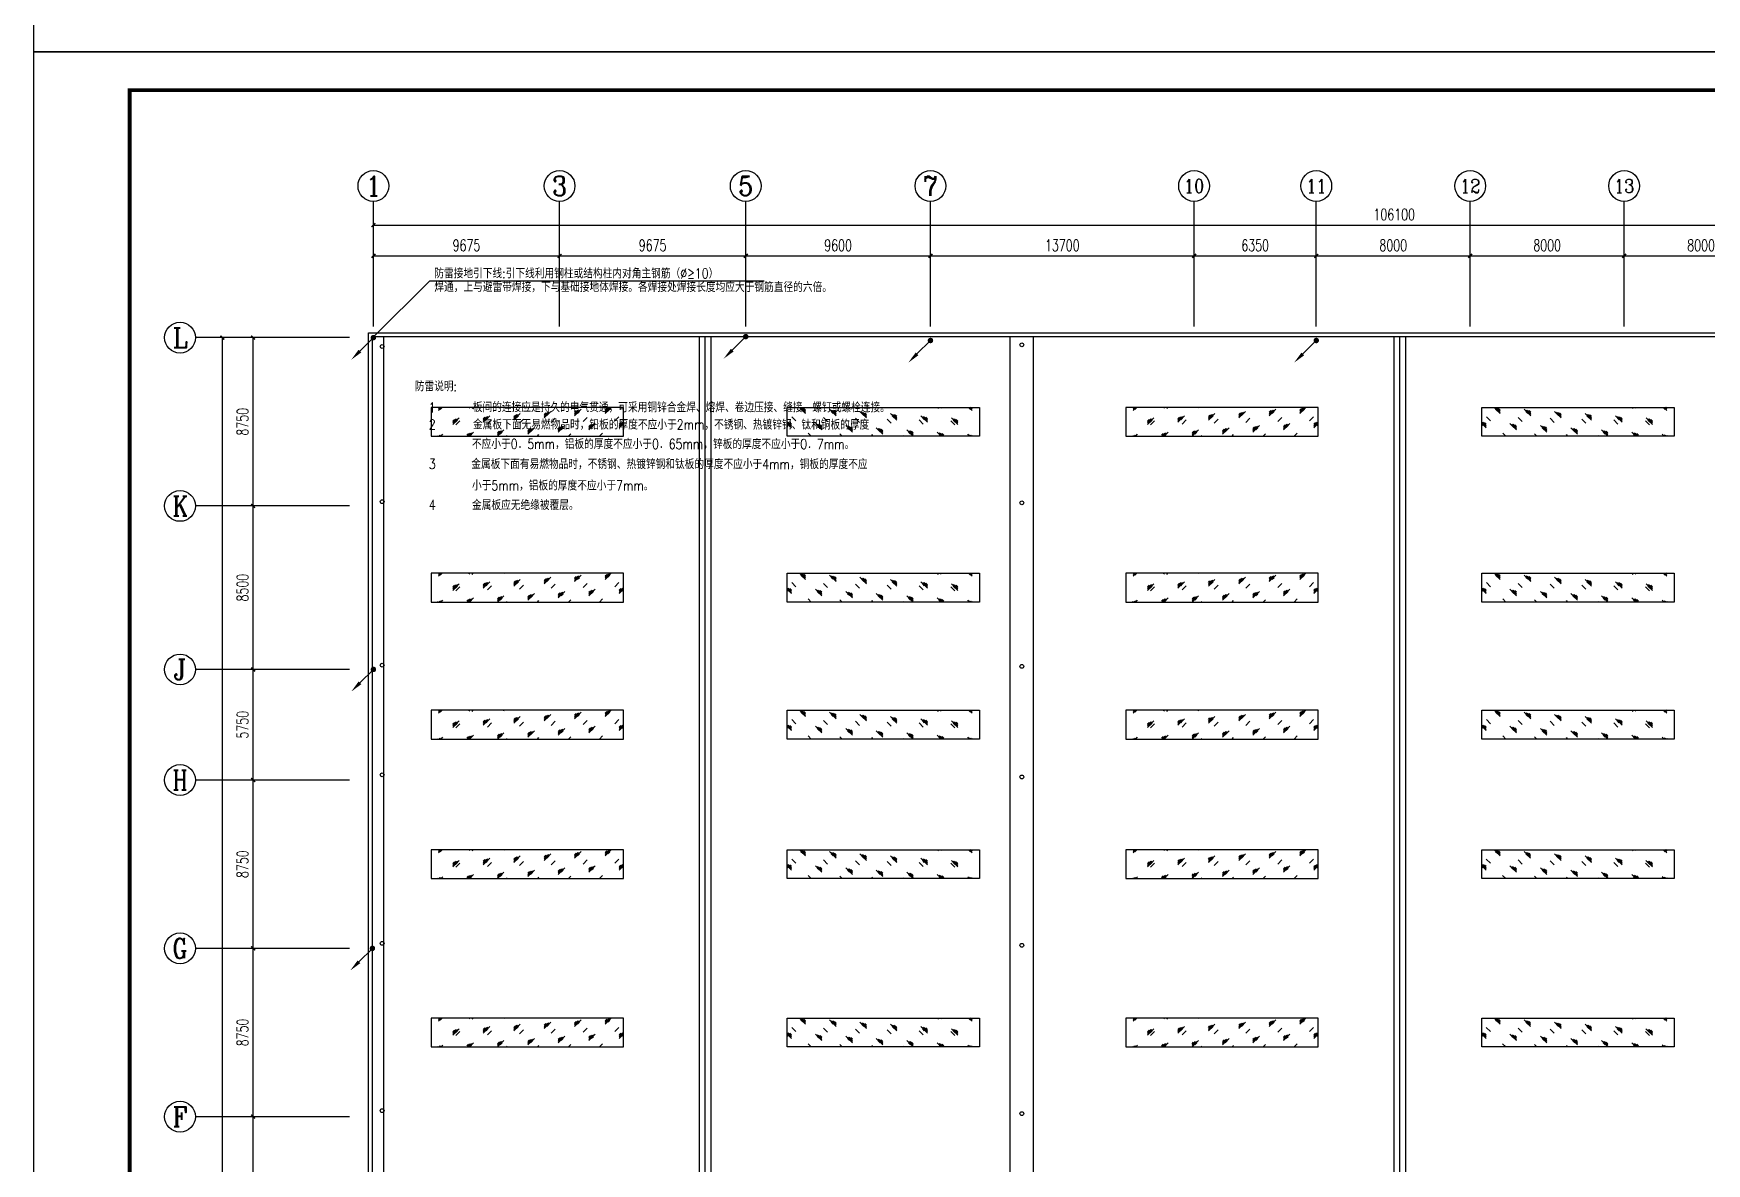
# Model space of a CAD drawing. Extents: x 69728788 to 150676229, y 20327566 to 43663798.
# Drawn here: x 75430225 to 75517173, y 20507367 to 20566116 of the extents above; entities that cross this region are included whole.
import ezdxf
from ezdxf.enums import TextEntityAlignment as Align

# ---------------------------------------------------------------- set-up
doc = ezdxf.new("R2010")
doc.units = 0
doc.header["$LTSCALE"] = 1000
doc.header["$MEASUREMENT"] = 0
doc.layers.get('0').update_dxf_attribs({"linetype": 'CONTINUOUS'})
doc.layers.get('DEFPOINTS').update_dxf_attribs({"linetype": 'CONTINUOUS'})
for name, color, linetype in [('AXIS', 3, 'CONTINUOUS'), ('AXIS_TEXT', 7, 'CONTINUOUS'), ('LWIRE', 4, 'CONTINUOUS'), ('PUB_TITLE', 4, 'CONTINUOUS'), ('中文', 2, 'CONTINUOUS'), ('亮瓦', 20, 'CONTINUOUS'), ('雨水管', 4, 'CONTINUOUS')]:
    doc.layers.add(name, color=color, linetype=linetype)
doc.styles.add('_TCH_AXIS', font='COMPLEX', dxfattribs={"bigfont": 'GBCBIG'})
doc.styles.add('_TCH_DIM_T3', font='SIMPLEX', dxfattribs={"width": 0.705882, "bigfont": 'GBCBIG'})
doc.styles.add('_TEL_DIM', font='SIMPLEX', dxfattribs={"width": 0.8, "height": 3.5, "bigfont": 'HZTXT'})
doc.styles.add('COMPLEX', font='COMPLEX')
doc.dimstyles.new('_TCH_ARCH&&200', dxfattribs={"dimtxt": 595, "dimasz": 200, "dimexe": 500, "dimexo": 600, "dimgap": 252.5, "dimtad": 1, "dimdec": 0, "dimzin": 0, "dimdsep": 46, "dimtxsty": '_TCH_DIM_T3', "dimblk": 'ARCHTICK', "dimcen": 0.09, "dimclrt": 7, "dimazin": 2, "dimtfac": 1, "dimtdec": 0, "dimtix": 1, "dimtmove": 2, "dimatfit": 3, "dimfxl": 1, "dimtolj": 1, "dimtzin": 0, "dimarcsym": 0})

# ---------------------------------------------------------------- blocks, each defined once
blk = doc.blocks.new('$TelecSys$00000080')
for p, q in [((-0.7, -0.7), (0, 0)), ((0.104, 0.104), (0.104, 0.104)), ((-0.104, -0.104), (-0.104, -0.104))]:
    blk.add_line(p, q)
at = {"const_width": 0.142}
blk.add_lwpolyline([(0.071, 0, 1), (-0.071, 0, 1)], format="xyb", close=True, dxfattribs=at)
blk.add_solid([(-0.63, -0.77), (-0.77, -0.63), (-1.15, -1.15)])
at = {"width": 0.8, "flags": 9}
blk.add_attdef('A', (0, 0), '', height=0.00002, rotation=180, dxfattribs=at)
blk = doc.blocks.new('_ArchTick')
at = {"color": 0, "linetype": 'ByBlock', "const_width": 0.4}
blk.add_lwpolyline([(-0.5, -0.5), (0.5, 0.5)], dxfattribs=at)
blk = doc.blocks.new('*D89')
at = {"layer": 'AXIS', "color": 0, "lineweight": -2, "transparency": 16777216}
for p, q in [((75446041.1605, 20509803.729), (75441141.1605, 20509803.729)), ((75441641.1605, 20501053.729), (75441641.1605, 20509803.729)), ((75446041.1605, 20501053.729), (75441141.1605, 20501053.729))]:
    blk.add_line(p, q, dxfattribs=at)
at = {"layer": 'DEFPOINTS', "color": 0, "transparency": 16777216}
for p in [(75441641.1605, 20509803.729), (75446641.1605, 20509803.729), (75446641.1605, 20501053.729)]:
    blk.add_point(p, dxfattribs=at)
at = {"layer": 'AXIS', "color": 0, "lineweight": -2, "transparency": 16777216, "xscale": 200, "yscale": 200, "zscale": 200}
for p, rotation in [((75441641.1605, 20509803.729), 90), ((75441641.1605, 20501053.729), 270)]:
    blk.add_blockref('_ArchTick', p, dxfattribs=dict(at, rotation=rotation))
at = {"layer": 'AXIS', "color": 7, "transparency": 16777216, "insert": (75441091.1605, 20505428.729), "char_height": 595, "attachment_point": 5, "rotation": 90, "style": '_TCH_DIM_T3'}
blk.add_mtext('\\A1;8750', dxfattribs=at)
blk = doc.blocks.new('*D90')
at = {"layer": 'AXIS', "color": 0, "lineweight": -2, "transparency": 16777216}
for p, q in [((75446041.1605, 20518553.729), (75441141.1605, 20518553.729)), ((75441641.1605, 20509803.729), (75441641.1605, 20518553.729)), ((75446041.1605, 20509803.729), (75441141.1605, 20509803.729))]:
    blk.add_line(p, q, dxfattribs=at)
at = {"layer": 'DEFPOINTS', "color": 0, "transparency": 16777216}
for p in [(75441641.1605, 20518553.729), (75446641.1605, 20518553.729), (75446641.1605, 20509803.729)]:
    blk.add_point(p, dxfattribs=at)
at = {"layer": 'AXIS', "color": 0, "lineweight": -2, "transparency": 16777216, "xscale": 200, "yscale": 200, "zscale": 200}
for p, rotation in [((75441641.1605, 20518553.729), 90), ((75441641.1605, 20509803.729), 270)]:
    blk.add_blockref('_ArchTick', p, dxfattribs=dict(at, rotation=rotation))
at = {"layer": 'AXIS', "color": 7, "transparency": 16777216, "insert": (75441091.1605, 20514178.729), "char_height": 595, "attachment_point": 5, "rotation": 90, "style": '_TCH_DIM_T3'}
blk.add_mtext('\\A1;8750', dxfattribs=at)
blk = doc.blocks.new('*D91')
at = {"layer": 'AXIS', "color": 0, "lineweight": -2, "transparency": 16777216}
for p, q in [((75446041.1605, 20527303.729), (75441141.1605, 20527303.729)), ((75441641.1605, 20518553.729), (75441641.1605, 20527303.729)), ((75446041.1605, 20518553.729), (75441141.1605, 20518553.729))]:
    blk.add_line(p, q, dxfattribs=at)
at = {"layer": 'DEFPOINTS', "color": 0, "transparency": 16777216}
for p in [(75441641.1605, 20527303.729), (75446641.1605, 20527303.729), (75446641.1605, 20518553.729)]:
    blk.add_point(p, dxfattribs=at)
at = {"layer": 'AXIS', "color": 0, "lineweight": -2, "transparency": 16777216, "xscale": 200, "yscale": 200, "zscale": 200}
for p, rotation in [((75441641.1605, 20527303.729), 90), ((75441641.1605, 20518553.729), 270)]:
    blk.add_blockref('_ArchTick', p, dxfattribs=dict(at, rotation=rotation))
at = {"layer": 'AXIS', "color": 7, "transparency": 16777216, "insert": (75441091.1605, 20522928.729), "char_height": 595, "attachment_point": 5, "rotation": 90, "style": '_TCH_DIM_T3'}
blk.add_mtext('\\A1;8750', dxfattribs=at)
blk = doc.blocks.new('*D92')
at = {"layer": 'AXIS', "color": 0, "lineweight": -2, "transparency": 16777216}
for p, q in [((75446041.1605, 20533053.729), (75441141.1605, 20533053.729)), ((75441641.1605, 20527303.729), (75441641.1605, 20533053.729)), ((75446041.1605, 20527303.729), (75441141.1605, 20527303.729))]:
    blk.add_line(p, q, dxfattribs=at)
at = {"layer": 'DEFPOINTS', "color": 0, "transparency": 16777216}
for p in [(75441641.1605, 20533053.729), (75446641.1605, 20533053.729), (75446641.1605, 20527303.729)]:
    blk.add_point(p, dxfattribs=at)
at = {"layer": 'AXIS', "color": 0, "lineweight": -2, "transparency": 16777216, "xscale": 200, "yscale": 200, "zscale": 200}
for p, rotation in [((75441641.1605, 20533053.729), 90), ((75441641.1605, 20527303.729), 270)]:
    blk.add_blockref('_ArchTick', p, dxfattribs=dict(at, rotation=rotation))
at = {"layer": 'AXIS', "color": 7, "transparency": 16777216, "insert": (75441091.1605, 20530178.729), "char_height": 595, "attachment_point": 5, "rotation": 90, "style": '_TCH_DIM_T3'}
blk.add_mtext('\\A1;5750', dxfattribs=at)
blk = doc.blocks.new('*D93')
at = {"layer": 'AXIS', "color": 0, "lineweight": -2, "transparency": 16777216}
for p, q in [((75446041.1605, 20541553.729), (75441141.1605, 20541553.729)), ((75441641.1605, 20533053.729), (75441641.1605, 20541553.729)), ((75446041.1605, 20533053.729), (75441141.1605, 20533053.729))]:
    blk.add_line(p, q, dxfattribs=at)
at = {"layer": 'DEFPOINTS', "color": 0, "transparency": 16777216}
for p in [(75441641.1605, 20541553.729), (75446641.1605, 20541553.729), (75446641.1605, 20533053.729)]:
    blk.add_point(p, dxfattribs=at)
at = {"layer": 'AXIS', "color": 0, "lineweight": -2, "transparency": 16777216, "xscale": 200, "yscale": 200, "zscale": 200}
for p, rotation in [((75441641.1605, 20541553.729), 90), ((75441641.1605, 20533053.729), 270)]:
    blk.add_blockref('_ArchTick', p, dxfattribs=dict(at, rotation=rotation))
at = {"layer": 'AXIS', "color": 7, "transparency": 16777216, "insert": (75441091.1605, 20537303.729), "char_height": 595, "attachment_point": 5, "rotation": 90, "style": '_TCH_DIM_T3'}
blk.add_mtext('\\A1;8500', dxfattribs=at)
blk = doc.blocks.new('*D94')
at = {"layer": 'AXIS', "color": 0, "lineweight": -2, "transparency": 16777216}
for p, q in [((75446041.1605, 20550303.729), (75441141.1605, 20550303.729)), ((75441641.1605, 20541553.729), (75441641.1605, 20550303.729)), ((75446041.1605, 20541553.729), (75441141.1605, 20541553.729))]:
    blk.add_line(p, q, dxfattribs=at)
at = {"layer": 'DEFPOINTS', "color": 0, "transparency": 16777216}
for p in [(75441641.1605, 20550303.729), (75446641.1605, 20550303.729), (75446641.1605, 20541553.729)]:
    blk.add_point(p, dxfattribs=at)
at = {"layer": 'AXIS', "color": 0, "lineweight": -2, "transparency": 16777216, "xscale": 200, "yscale": 200, "zscale": 200}
for p, rotation in [((75441641.1605, 20550303.729), 90), ((75441641.1605, 20541553.729), 270)]:
    blk.add_blockref('_ArchTick', p, dxfattribs=dict(at, rotation=rotation))
at = {"layer": 'AXIS', "color": 7, "transparency": 16777216, "insert": (75441091.1605, 20545928.729), "char_height": 595, "attachment_point": 5, "rotation": 90, "style": '_TCH_DIM_T3'}
blk.add_mtext('\\A1;8750', dxfattribs=at)
blk = doc.blocks.new('*D95')
at = {"layer": 'AXIS', "color": 0, "lineweight": -2, "transparency": 16777216}
for p, q in [((75446041.1605, 20550303.729), (75439541.1605, 20550303.729)), ((75440041.1605, 20457803.729), (75440041.1605, 20550303.729)), ((75446041.1605, 20457803.729), (75439541.1605, 20457803.729))]:
    blk.add_line(p, q, dxfattribs=at)
at = {"layer": 'DEFPOINTS', "color": 0, "transparency": 16777216}
for p in [(75440041.1605, 20550303.729), (75446641.1605, 20550303.729), (75446641.1605, 20457803.729)]:
    blk.add_point(p, dxfattribs=at)
at = {"layer": 'AXIS', "color": 0, "lineweight": -2, "transparency": 16777216, "xscale": 200, "yscale": 200, "zscale": 200}
for p, rotation in [((75440041.1605, 20550303.729), 90), ((75440041.1605, 20457803.729), 270)]:
    blk.add_blockref('_ArchTick', p, dxfattribs=dict(at, rotation=rotation))
at = {"layer": 'AXIS', "color": 7, "transparency": 16777216, "insert": (75439491.1605, 20504053.729), "char_height": 595, "attachment_point": 5, "rotation": 90, "style": '_TCH_DIM_T3'}
blk.add_mtext('\\A1;92500', dxfattribs=at)
blk = doc.blocks.new('*D96')
at = {"layer": 'AXIS', "color": 0, "lineweight": -2, "transparency": 16777216}
for p, q in [((75447891.1605, 20551653.729), (75447891.1605, 20555053.729)), ((75447891.1605, 20554553.729), (75457566.1605, 20554553.729)), ((75457566.1605, 20551653.729), (75457566.1605, 20555053.729))]:
    blk.add_line(p, q, dxfattribs=at)
at = {"layer": 'DEFPOINTS', "color": 0, "transparency": 16777216}
for p in [(75457566.1605, 20554553.729), (75447891.1605, 20551053.729), (75457566.1605, 20551053.729)]:
    blk.add_point(p, dxfattribs=at)
at = {"layer": 'AXIS', "color": 0, "lineweight": -2, "transparency": 16777216, "xscale": 200, "yscale": 200, "zscale": 200, "rotation": 180}
blk.add_blockref('_ArchTick', (75447891.1605, 20554553.729), dxfattribs=at)
at = {"layer": 'AXIS', "color": 0, "lineweight": -2, "transparency": 16777216, "xscale": 200, "yscale": 200, "zscale": 200}
blk.add_blockref('_ArchTick', (75457566.1605, 20554553.729), dxfattribs=at)
at = {"layer": 'AXIS', "color": 7, "transparency": 16777216, "insert": (75452728.6605, 20555103.729), "char_height": 595, "attachment_point": 5, "style": '_TCH_DIM_T3'}
blk.add_mtext('\\A1;9675', dxfattribs=at)
blk = doc.blocks.new('*D97')
at = {"layer": 'AXIS', "color": 0, "lineweight": -2, "transparency": 16777216}
for p, q in [((75457566.1605, 20551653.729), (75457566.1605, 20555053.729)), ((75457566.1605, 20554553.729), (75467241.1605, 20554553.729)), ((75467241.1605, 20551653.729), (75467241.1605, 20555053.729))]:
    blk.add_line(p, q, dxfattribs=at)
at = {"layer": 'DEFPOINTS', "color": 0, "transparency": 16777216}
for p in [(75467241.1605, 20554553.729), (75457566.1605, 20551053.729), (75467241.1605, 20551053.729)]:
    blk.add_point(p, dxfattribs=at)
at = {"layer": 'AXIS', "color": 0, "lineweight": -2, "transparency": 16777216, "xscale": 200, "yscale": 200, "zscale": 200, "rotation": 180}
blk.add_blockref('_ArchTick', (75457566.1605, 20554553.729), dxfattribs=at)
at = {"layer": 'AXIS', "color": 0, "lineweight": -2, "transparency": 16777216, "xscale": 200, "yscale": 200, "zscale": 200}
blk.add_blockref('_ArchTick', (75467241.1605, 20554553.729), dxfattribs=at)
at = {"layer": 'AXIS', "color": 7, "transparency": 16777216, "insert": (75462403.6605, 20555103.729), "char_height": 595, "attachment_point": 5, "style": '_TCH_DIM_T3'}
blk.add_mtext('\\A1;9675', dxfattribs=at)
blk = doc.blocks.new('*D98')
at = {"layer": 'AXIS', "color": 0, "lineweight": -2, "transparency": 16777216}
for p, q in [((75467241, 20551654), (75467241, 20555054)), ((75467241, 20554554), (75476841, 20554554)), ((75476841, 20551654), (75476841, 20555054))]:
    blk.add_line(p, q, dxfattribs=at)
at = {"layer": 'DEFPOINTS', "color": 0, "transparency": 16777216}
for p in [(75476841, 20554554), (75467241, 20551054), (75476841, 20551054)]:
    blk.add_point(p, dxfattribs=at)
at = {"layer": 'AXIS', "color": 0, "lineweight": -2, "transparency": 16777216, "xscale": 200, "yscale": 200, "zscale": 200, "rotation": 180}
blk.add_blockref('_ArchTick', (75467241, 20554554), dxfattribs=at)
at = {"layer": 'AXIS', "color": 0, "lineweight": -2, "transparency": 16777216, "xscale": 200, "yscale": 200, "zscale": 200}
blk.add_blockref('_ArchTick', (75476841, 20554554), dxfattribs=at)
at = {"layer": 'AXIS', "color": 7, "transparency": 16777216, "insert": (75472041, 20555104), "char_height": 595, "attachment_point": 5, "style": '_TCH_DIM_T3'}
blk.add_mtext('\\A1;9600', dxfattribs=at)
blk = doc.blocks.new('*D99')
at = {"layer": 'AXIS', "color": 0, "lineweight": -2, "transparency": 16777216}
for p, q in [((75476840.7646, 20551653.729), (75476840.7646, 20555053.729)), ((75476840.7646, 20554553.729), (75490540.7646, 20554553.729)), ((75490540.7646, 20551653.729), (75490540.7646, 20555053.729))]:
    blk.add_line(p, q, dxfattribs=at)
at = {"layer": 'DEFPOINTS', "color": 0, "transparency": 16777216}
for p in [(75490540.7646, 20554553.729), (75476840.7646, 20551053.729), (75490540.7646, 20551053.729)]:
    blk.add_point(p, dxfattribs=at)
at = {"layer": 'AXIS', "color": 0, "lineweight": -2, "transparency": 16777216, "xscale": 200, "yscale": 200, "zscale": 200, "rotation": 180}
blk.add_blockref('_ArchTick', (75476840.7646, 20554553.729), dxfattribs=at)
at = {"layer": 'AXIS', "color": 0, "lineweight": -2, "transparency": 16777216, "xscale": 200, "yscale": 200, "zscale": 200}
blk.add_blockref('_ArchTick', (75490540.7646, 20554553.729), dxfattribs=at)
at = {"layer": 'AXIS', "color": 7, "transparency": 16777216, "insert": (75483690.7646, 20555103.729), "char_height": 595, "attachment_point": 5, "style": '_TCH_DIM_T3'}
blk.add_mtext('\\A1;13700', dxfattribs=at)
blk = doc.blocks.new('*D100')
at = {"layer": 'AXIS', "color": 0, "lineweight": -2, "transparency": 16777216}
for p, q in [((75490541, 20551654), (75490541, 20555054)), ((75490541, 20554554), (75496891, 20554554)), ((75496891, 20551654), (75496891, 20555054))]:
    blk.add_line(p, q, dxfattribs=at)
at = {"layer": 'DEFPOINTS', "color": 0, "transparency": 16777216}
for p in [(75496891, 20554554), (75490541, 20551054), (75496891, 20551054)]:
    blk.add_point(p, dxfattribs=at)
at = {"layer": 'AXIS', "color": 0, "lineweight": -2, "transparency": 16777216, "xscale": 200, "yscale": 200, "zscale": 200, "rotation": 180}
blk.add_blockref('_ArchTick', (75490541, 20554554), dxfattribs=at)
at = {"layer": 'AXIS', "color": 0, "lineweight": -2, "transparency": 16777216, "xscale": 200, "yscale": 200, "zscale": 200}
blk.add_blockref('_ArchTick', (75496891, 20554554), dxfattribs=at)
at = {"layer": 'AXIS', "color": 7, "transparency": 16777216, "insert": (75493716, 20555104), "char_height": 595, "attachment_point": 5, "style": '_TCH_DIM_T3'}
blk.add_mtext('\\A1;6350', dxfattribs=at)
blk = doc.blocks.new('*D101')
at = {"layer": 'AXIS', "color": 0, "lineweight": -2, "transparency": 16777216}
for p, q in [((75496891.1605, 20551653.729), (75496891.1605, 20555053.729)), ((75496891.1605, 20554553.729), (75504891.1605, 20554553.729)), ((75504891.1605, 20551653.729), (75504891.1605, 20555053.729))]:
    blk.add_line(p, q, dxfattribs=at)
at = {"layer": 'DEFPOINTS', "color": 0, "transparency": 16777216}
for p in [(75504891.1605, 20554553.729), (75496891.1605, 20551053.729), (75504891.1605, 20551053.729)]:
    blk.add_point(p, dxfattribs=at)
at = {"layer": 'AXIS', "color": 0, "lineweight": -2, "transparency": 16777216, "xscale": 200, "yscale": 200, "zscale": 200, "rotation": 180}
blk.add_blockref('_ArchTick', (75496891.1605, 20554553.729), dxfattribs=at)
at = {"layer": 'AXIS', "color": 0, "lineweight": -2, "transparency": 16777216, "xscale": 200, "yscale": 200, "zscale": 200}
blk.add_blockref('_ArchTick', (75504891.1605, 20554553.729), dxfattribs=at)
at = {"layer": 'AXIS', "color": 7, "transparency": 16777216, "insert": (75500891.1605, 20555103.729), "char_height": 595, "attachment_point": 5, "style": '_TCH_DIM_T3'}
blk.add_mtext('\\A1;8000', dxfattribs=at)
blk = doc.blocks.new('*D102')
at = {"layer": 'AXIS', "color": 0, "lineweight": -2, "transparency": 16777216}
for p, q in [((75504891.1605, 20551653.729), (75504891.1605, 20555053.729)), ((75504891.1605, 20554553.729), (75512891.1605, 20554553.729)), ((75512891.1605, 20551653.729), (75512891.1605, 20555053.729))]:
    blk.add_line(p, q, dxfattribs=at)
at = {"layer": 'DEFPOINTS', "color": 0, "transparency": 16777216}
for p in [(75512891.1605, 20554553.729), (75504891.1605, 20551053.729), (75512891.1605, 20551053.729)]:
    blk.add_point(p, dxfattribs=at)
at = {"layer": 'AXIS', "color": 0, "lineweight": -2, "transparency": 16777216, "xscale": 200, "yscale": 200, "zscale": 200, "rotation": 180}
blk.add_blockref('_ArchTick', (75504891.1605, 20554553.729), dxfattribs=at)
at = {"layer": 'AXIS', "color": 0, "lineweight": -2, "transparency": 16777216, "xscale": 200, "yscale": 200, "zscale": 200}
blk.add_blockref('_ArchTick', (75512891.1605, 20554553.729), dxfattribs=at)
at = {"layer": 'AXIS', "color": 7, "transparency": 16777216, "insert": (75508891.1605, 20555103.729), "char_height": 595, "attachment_point": 5, "style": '_TCH_DIM_T3'}
blk.add_mtext('\\A1;8000', dxfattribs=at)
blk = doc.blocks.new('*D103')
at = {"layer": 'AXIS', "color": 0, "lineweight": -2, "transparency": 16777216}
for p, q in [((75512891.1605, 20551653.729), (75512891.1605, 20555053.729)), ((75512891.1605, 20554553.729), (75520891.1605, 20554553.729)), ((75520891.1605, 20551653.729), (75520891.1605, 20555053.729))]:
    blk.add_line(p, q, dxfattribs=at)
at = {"layer": 'DEFPOINTS', "color": 0, "transparency": 16777216}
for p in [(75520891.1605, 20554553.729), (75512891.1605, 20551053.729), (75520891.1605, 20551053.729)]:
    blk.add_point(p, dxfattribs=at)
at = {"layer": 'AXIS', "color": 0, "lineweight": -2, "transparency": 16777216, "xscale": 200, "yscale": 200, "zscale": 200, "rotation": 180}
blk.add_blockref('_ArchTick', (75512891.1605, 20554553.729), dxfattribs=at)
at = {"layer": 'AXIS', "color": 0, "lineweight": -2, "transparency": 16777216, "xscale": 200, "yscale": 200, "zscale": 200}
blk.add_blockref('_ArchTick', (75520891.1605, 20554553.729), dxfattribs=at)
at = {"layer": 'AXIS', "color": 7, "transparency": 16777216, "insert": (75516891.1605, 20555103.729), "char_height": 595, "attachment_point": 5, "style": '_TCH_DIM_T3'}
blk.add_mtext('\\A1;8000', dxfattribs=at)
blk = doc.blocks.new('*D108')
at = {"layer": 'AXIS', "color": 0, "lineweight": -2, "transparency": 16777216}
for p, q in [((75447891.1605, 20551653.729), (75447891.1605, 20556653.729)), ((75553991.1605, 20551653.729), (75553991.1605, 20556653.729)), ((75447891.1605, 20556153.729), (75553991.1605, 20556153.729))]:
    blk.add_line(p, q, dxfattribs=at)
at = {"layer": 'DEFPOINTS', "color": 0, "transparency": 16777216}
for p in [(75553991.1605, 20556153.729), (75447891.1605, 20551053.729), (75553991.1605, 20551053.729)]:
    blk.add_point(p, dxfattribs=at)
at = {"layer": 'AXIS', "color": 0, "lineweight": -2, "transparency": 16777216, "xscale": 200, "yscale": 200, "zscale": 200, "rotation": 180}
blk.add_blockref('_ArchTick', (75447891.1605, 20556153.729), dxfattribs=at)
at = {"layer": 'AXIS', "color": 0, "lineweight": -2, "transparency": 16777216, "xscale": 200, "yscale": 200, "zscale": 200}
blk.add_blockref('_ArchTick', (75553991.1605, 20556153.729), dxfattribs=at)
at = {"layer": 'AXIS', "color": 7, "transparency": 16777216, "insert": (75500941.1605, 20556703.729), "char_height": 595, "attachment_point": 5, "style": '_TCH_DIM_T3'}
blk.add_mtext('\\A1;106100', dxfattribs=at)
blk = doc.blocks.new('_AXISO')
blk.add_circle((0, 0), 0.5)
at = {"layer": 'AXIS_TEXT', "style": 'COMPLEX', "width": 1.041667}
blk.add_attdef('A', text='', height=0.56, dxfattribs=at).set_placement((-0.25, -0.28), (0.25, -0.28), align=Align.FIT)

msp = doc.modelspace()

# ---------------------------------------------------------------- hatches: boundary and pattern name
at = {"layer": '亮瓦'}
h = msp.add_hatch(dxfattribs=at)
h.set_pattern_fill('玻璃1', color=8, scale=150, angle=1440, style=0)
h.set_pattern_definition([(45, (232240.4, 94075.9), (-734.825367, 734.825367), [336, -864]), (45, (232384.4, 94135.9), (-734.825367, 734.825367), [144, -1056]), (45, (232240.4, 94135.9), (-734.825367, 734.825367), [240, -960]), (45, (232312.4, 94075.9), (806.10173, -806.10173), [300, -900]), (45, (232240.4, 94015.9), (-734.825367, 734.825367), [480, -720]), (45, (232240.4, 94195.9), (-734.825367, 734.825367), [120, -1080])])
h.paths.add_polyline_path([(75460891.2, 20545178.7), (75460891.2, 20546678.7), (75450891.2, 20546678.7), (75450891.2, 20545178.7)])
h = msp.add_hatch(dxfattribs=at)
h.set_pattern_fill('玻璃1', color=8, scale=150, angle=1440, style=0)
h.set_pattern_definition([(135, (150698041.9, 94075.9), (734.825367, 734.825367), [336, -864]), (135, (150697897.9, 94135.9), (734.825367, 734.825367), [144, -1056]), (135, (150698041.9, 94135.9), (734.825367, 734.825367), [240, -960]), (135, (150697969.9, 94075.9), (-806.10173, -806.10173), [300, -900]), (135, (150698041.9, 94015.9), (734.825367, 734.825367), [480, -720]), (135, (150698041.9, 94195.9), (734.825367, 734.825367), [120, -1080])])
h.paths.add_polyline_path([(75469391.2, 20545178.7), (75469391.2, 20546678.7), (75479391.2, 20546678.7), (75479391.2, 20545178.7)])
h = msp.add_hatch(dxfattribs=at)
h.set_pattern_fill('玻璃1', color=8, scale=150, angle=1440, style=0)
h.set_pattern_definition([(45, (268340.4, 94075.9), (-734.825367, 734.825367), [336, -864]), (45, (268484.4, 94135.9), (-734.825367, 734.825367), [144, -1056]), (45, (268340.4, 94135.9), (-734.825367, 734.825367), [240, -960]), (45, (268412.4, 94075.9), (806.10173, -806.10173), [300, -900]), (45, (268340.4, 94015.9), (-734.825367, 734.825367), [480, -720]), (45, (268340.4, 94195.9), (-734.825367, 734.825367), [120, -1080])])
h.paths.add_polyline_path([(75496991.2, 20545178.7), (75496991.2, 20546678.7), (75486991.2, 20546678.7), (75486991.2, 20545178.7)])
h = msp.add_hatch(dxfattribs=at)
h.set_pattern_fill('玻璃1', color=8, scale=150, angle=1440, style=0)
h.set_pattern_definition([(135, (150734141.9, 94075.9), (734.825367, 734.825367), [336, -864]), (135, (150733997.9, 94135.9), (734.825367, 734.825367), [144, -1056]), (135, (150734141.9, 94135.9), (734.825367, 734.825367), [240, -960]), (135, (150734069.9, 94075.9), (-806.10173, -806.10173), [300, -900]), (135, (150734141.9, 94015.9), (734.825367, 734.825367), [480, -720]), (135, (150734141.9, 94195.9), (734.825367, 734.825367), [120, -1080])])
h.paths.add_polyline_path([(75505491.2, 20545178.7), (75505491.2, 20546678.7), (75515491.2, 20546678.7), (75515491.2, 20545178.7)])
h = msp.add_hatch(dxfattribs=at)
h.set_pattern_fill('玻璃1', color=8, scale=150, angle=1440, style=0)
h.set_pattern_definition([(45, (232240.4, 85450.9), (-734.825367, 734.825367), [336, -864]), (45, (232384.4, 85510.9), (-734.825367, 734.825367), [144, -1056]), (45, (232240.4, 85510.9), (-734.825367, 734.825367), [240, -960]), (45, (232312.4, 85450.9), (806.10173, -806.10173), [300, -900]), (45, (232240.4, 85390.9), (-734.825367, 734.825367), [480, -720]), (45, (232240.4, 85570.9), (-734.825367, 734.825367), [120, -1080])])
h.paths.add_polyline_path([(75460891.2, 20536553.7), (75460891.2, 20538053.7), (75450891.2, 20538053.7), (75450891.2, 20536553.7)])
h = msp.add_hatch(dxfattribs=at)
h.set_pattern_fill('玻璃1', color=8, scale=150, angle=1440, style=0)
h.set_pattern_definition([(135, (150698041.9, 85450.9), (734.825367, 734.825367), [336, -864]), (135, (150697897.9, 85510.9), (734.825367, 734.825367), [144, -1056]), (135, (150698041.9, 85510.9), (734.825367, 734.825367), [240, -960]), (135, (150697969.9, 85450.9), (-806.10173, -806.10173), [300, -900]), (135, (150698041.9, 85390.9), (734.825367, 734.825367), [480, -720]), (135, (150698041.9, 85570.9), (734.825367, 734.825367), [120, -1080])])
h.paths.add_polyline_path([(75469391.2, 20536553.7), (75469391.2, 20538053.7), (75479391.2, 20538053.7), (75479391.2, 20536553.7)])
h = msp.add_hatch(dxfattribs=at)
h.set_pattern_fill('玻璃1', color=8, scale=150, angle=1440, style=0)
h.set_pattern_definition([(45, (268340.4, 85450.9), (-734.825367, 734.825367), [336, -864]), (45, (268484.4, 85510.9), (-734.825367, 734.825367), [144, -1056]), (45, (268340.4, 85510.9), (-734.825367, 734.825367), [240, -960]), (45, (268412.4, 85450.9), (806.10173, -806.10173), [300, -900]), (45, (268340.4, 85390.9), (-734.825367, 734.825367), [480, -720]), (45, (268340.4, 85570.9), (-734.825367, 734.825367), [120, -1080])])
h.paths.add_polyline_path([(75496991.2, 20536553.7), (75496991.2, 20538053.7), (75486991.2, 20538053.7), (75486991.2, 20536553.7)])
h = msp.add_hatch(dxfattribs=at)
h.set_pattern_fill('玻璃1', color=8, scale=150, angle=1440, style=0)
h.set_pattern_definition([(135, (150734141.9, 85450.9), (734.825367, 734.825367), [336, -864]), (135, (150733997.9, 85510.9), (734.825367, 734.825367), [144, -1056]), (135, (150734141.9, 85510.9), (734.825367, 734.825367), [240, -960]), (135, (150734069.9, 85450.9), (-806.10173, -806.10173), [300, -900]), (135, (150734141.9, 85390.9), (734.825367, 734.825367), [480, -720]), (135, (150734141.9, 85570.9), (734.825367, 734.825367), [120, -1080])])
h.paths.add_polyline_path([(75505491.2, 20536553.7), (75505491.2, 20538053.7), (75515491.2, 20538053.7), (75515491.2, 20536553.7)])
h = msp.add_hatch(dxfattribs=at)
h.set_pattern_fill('玻璃1', color=8, scale=150, angle=1440, style=0)
h.set_pattern_definition([(45, (232240.4, 78325.9), (-734.825367, 734.825367), [336, -864]), (45, (232384.4, 78385.9), (-734.825367, 734.825367), [144, -1056]), (45, (232240.4, 78385.9), (-734.825367, 734.825367), [240, -960]), (45, (232312.4, 78325.9), (806.10173, -806.10173), [300, -900]), (45, (232240.4, 78265.9), (-734.825367, 734.825367), [480, -720]), (45, (232240.4, 78445.9), (-734.825367, 734.825367), [120, -1080])])
h.paths.add_polyline_path([(75460891.2, 20529428.7), (75460891.2, 20530928.7), (75450891.2, 20530928.7), (75450891.2, 20529428.7)])
h = msp.add_hatch(dxfattribs=at)
h.set_pattern_fill('玻璃1', color=8, scale=150, angle=1440, style=0)
h.set_pattern_definition([(135, (150698041.9, 78325.9), (734.825367, 734.825367), [336, -864]), (135, (150697897.9, 78385.9), (734.825367, 734.825367), [144, -1056]), (135, (150698041.9, 78385.9), (734.825367, 734.825367), [240, -960]), (135, (150697969.9, 78325.9), (-806.10173, -806.10173), [300, -900]), (135, (150698041.9, 78265.9), (734.825367, 734.825367), [480, -720]), (135, (150698041.9, 78445.9), (734.825367, 734.825367), [120, -1080])])
h.paths.add_polyline_path([(75469391.2, 20529428.7), (75469391.2, 20530928.7), (75479391.2, 20530928.7), (75479391.2, 20529428.7)])
h = msp.add_hatch(dxfattribs=at)
h.set_pattern_fill('玻璃1', color=8, scale=150, angle=1440, style=0)
h.set_pattern_definition([(45, (268340.4, 78325.9), (-734.825367, 734.825367), [336, -864]), (45, (268484.4, 78385.9), (-734.825367, 734.825367), [144, -1056]), (45, (268340.4, 78385.9), (-734.825367, 734.825367), [240, -960]), (45, (268412.4, 78325.9), (806.10173, -806.10173), [300, -900]), (45, (268340.4, 78265.9), (-734.825367, 734.825367), [480, -720]), (45, (268340.4, 78445.9), (-734.825367, 734.825367), [120, -1080])])
h.paths.add_polyline_path([(75496991.2, 20529428.7), (75496991.2, 20530928.7), (75486991.2, 20530928.7), (75486991.2, 20529428.7)])
h = msp.add_hatch(dxfattribs=at)
h.set_pattern_fill('玻璃1', color=8, scale=150, angle=1440, style=0)
h.set_pattern_definition([(135, (150734141.9, 78325.9), (734.825367, 734.825367), [336, -864]), (135, (150733997.9, 78385.9), (734.825367, 734.825367), [144, -1056]), (135, (150734141.9, 78385.9), (734.825367, 734.825367), [240, -960]), (135, (150734069.9, 78325.9), (-806.10173, -806.10173), [300, -900]), (135, (150734141.9, 78265.9), (734.825367, 734.825367), [480, -720]), (135, (150734141.9, 78445.9), (734.825367, 734.825367), [120, -1080])])
h.paths.add_polyline_path([(75505491.2, 20529428.7), (75505491.2, 20530928.7), (75515491.2, 20530928.7), (75515491.2, 20529428.7)])
h = msp.add_hatch(dxfattribs=at)
h.set_pattern_fill('玻璃1', color=8, scale=150, angle=1440, style=0)
h.set_pattern_definition([(45, (232240.4, 71075.9), (-734.825367, 734.825367), [336, -864]), (45, (232384.4, 71135.9), (-734.825367, 734.825367), [144, -1056]), (45, (232240.4, 71135.9), (-734.825367, 734.825367), [240, -960]), (45, (232312.4, 71075.9), (806.10173, -806.10173), [300, -900]), (45, (232240.4, 71015.9), (-734.825367, 734.825367), [480, -720]), (45, (232240.4, 71195.9), (-734.825367, 734.825367), [120, -1080])])
h.paths.add_polyline_path([(75460891.2, 20522178.7), (75460891.2, 20523678.7), (75450891.2, 20523678.7), (75450891.2, 20522178.7)])
h = msp.add_hatch(dxfattribs=at)
h.set_pattern_fill('玻璃1', color=8, scale=150, angle=1440, style=0)
h.set_pattern_definition([(135, (150698041.9, 71075.9), (734.825367, 734.825367), [336, -864]), (135, (150697897.9, 71135.9), (734.825367, 734.825367), [144, -1056]), (135, (150698041.9, 71135.9), (734.825367, 734.825367), [240, -960]), (135, (150697969.9, 71075.9), (-806.10173, -806.10173), [300, -900]), (135, (150698041.9, 71015.9), (734.825367, 734.825367), [480, -720]), (135, (150698041.9, 71195.9), (734.825367, 734.825367), [120, -1080])])
h.paths.add_polyline_path([(75469391.2, 20522178.7), (75469391.2, 20523678.7), (75479391.2, 20523678.7), (75479391.2, 20522178.7)])
h = msp.add_hatch(dxfattribs=at)
h.set_pattern_fill('玻璃1', color=8, scale=150, angle=1440, style=0)
h.set_pattern_definition([(45, (268340, 71075.9), (-734.825367, 734.825367), [336, -864]), (45, (268484, 71135.9), (-734.825367, 734.825367), [144, -1056]), (45, (268340, 71135.9), (-734.825367, 734.825367), [240, -960]), (45, (268412, 71075.9), (806.10173, -806.10173), [300, -900]), (45, (268340, 71015.9), (-734.825367, 734.825367), [480, -720]), (45, (268340, 71195.9), (-734.825367, 734.825367), [120, -1080])])
h.paths.add_polyline_path([(75496990.8, 20522178.7), (75496990.8, 20523678.7), (75486990.8, 20523678.7), (75486990.8, 20522178.7)])
h = msp.add_hatch(dxfattribs=at)
h.set_pattern_fill('玻璃1', color=8, scale=150, angle=1440, style=0)
h.set_pattern_definition([(135, (150734141.5, 71075.9), (734.825367, 734.825367), [336, -864]), (135, (150733997.5, 71135.9), (734.825367, 734.825367), [144, -1056]), (135, (150734141.5, 71135.9), (734.825367, 734.825367), [240, -960]), (135, (150734069.5, 71075.9), (-806.10173, -806.10173), [300, -900]), (135, (150734141.5, 71015.9), (734.825367, 734.825367), [480, -720]), (135, (150734141.5, 71195.9), (734.825367, 734.825367), [120, -1080])])
h.paths.add_polyline_path([(75505490.8, 20522178.7), (75505490.8, 20523678.7), (75515490.8, 20523678.7), (75515490.8, 20522178.7)])
h = msp.add_hatch(dxfattribs=at)
h.set_pattern_fill('玻璃1', color=8, scale=150, angle=1440, style=0)
h.set_pattern_definition([(45, (232240.4, 62325.9), (-734.825367, 734.825367), [336, -864]), (45, (232384.4, 62385.9), (-734.825367, 734.825367), [144, -1056]), (45, (232240.4, 62385.9), (-734.825367, 734.825367), [240, -960]), (45, (232312.4, 62325.9), (806.10173, -806.10173), [300, -900]), (45, (232240.4, 62265.9), (-734.825367, 734.825367), [480, -720]), (45, (232240.4, 62445.9), (-734.825367, 734.825367), [120, -1080])])
h.paths.add_polyline_path([(75460891.2, 20513428.7), (75460891.2, 20514928.7), (75450891.2, 20514928.7), (75450891.2, 20513428.7)])
h = msp.add_hatch(dxfattribs=at)
h.set_pattern_fill('玻璃1', color=8, scale=150, angle=1440, style=0)
h.set_pattern_definition([(135, (150698041.9, 62325.9), (734.825367, 734.825367), [336, -864]), (135, (150697897.9, 62385.9), (734.825367, 734.825367), [144, -1056]), (135, (150698041.9, 62385.9), (734.825367, 734.825367), [240, -960]), (135, (150697969.9, 62325.9), (-806.10173, -806.10173), [300, -900]), (135, (150698041.9, 62265.9), (734.825367, 734.825367), [480, -720]), (135, (150698041.9, 62445.9), (734.825367, 734.825367), [120, -1080])])
h.paths.add_polyline_path([(75469391.2, 20513428.7), (75469391.2, 20514928.7), (75479391.2, 20514928.7), (75479391.2, 20513428.7)])
h = msp.add_hatch(dxfattribs=at)
h.set_pattern_fill('玻璃1', color=8, scale=150, angle=1440, style=0)
h.set_pattern_definition([(45, (268340, 62325.9), (-734.825367, 734.825367), [336, -864]), (45, (268484, 62385.9), (-734.825367, 734.825367), [144, -1056]), (45, (268340, 62385.9), (-734.825367, 734.825367), [240, -960]), (45, (268412, 62325.9), (806.10173, -806.10173), [300, -900]), (45, (268340, 62265.9), (-734.825367, 734.825367), [480, -720]), (45, (268340, 62445.9), (-734.825367, 734.825367), [120, -1080])])
h.paths.add_polyline_path([(75496990.8, 20513428.7), (75496990.8, 20514928.7), (75486990.8, 20514928.7), (75486990.8, 20513428.7)])
h = msp.add_hatch(dxfattribs=at)
h.set_pattern_fill('玻璃1', color=8, scale=150, angle=1440, style=0)
h.set_pattern_definition([(135, (150734141.5, 62325.9), (734.825367, 734.825367), [336, -864]), (135, (150733997.5, 62385.9), (734.825367, 734.825367), [144, -1056]), (135, (150734141.5, 62385.9), (734.825367, 734.825367), [240, -960]), (135, (150734069.5, 62325.9), (-806.10173, -806.10173), [300, -900]), (135, (150734141.5, 62265.9), (734.825367, 734.825367), [480, -720]), (135, (150734141.5, 62445.9), (734.825367, 734.825367), [120, -1080])])
h.paths.add_polyline_path([(75505490.8, 20513428.7), (75505490.8, 20514928.7), (75515490.8, 20514928.7), (75515490.8, 20513428.7)])

# ---------------------------------------------------------------- linework, layer by layer
at = {"color": 8}
for p, q in [((75447841.2, 20550353.7), (75520941.2, 20550353.7)), ((75447841.2, 20457753.7), (75447841.2, 20550353.7)), ((75448441.2, 20457753.7), (75448441.2, 20550353.7)), ((75464841.2, 20457753.7), (75464841.2, 20550353.7)), ((75465141.2, 20457753.7), (75465141.2, 20550353.7)), ((75465441.2, 20457753.7), (75465441.2, 20550353.7)), ((75480990.8, 20457753.7), (75480990.8, 20550353.7)), ((75482190.8, 20457753.7), (75482190.8, 20550353.7)), ((75500940.8, 20457753.7), (75500940.8, 20550353.7)), ((75501240.8, 20457753.7), (75501240.8, 20550353.7)), ((75501241.2, 20457753.7), (75501241.2, 20550353.7)), ((75501540.8, 20457753.7), (75501540.8, 20550353.7))]:
    msp.add_line(p, q, dxfattribs=at)
msp.add_lwpolyline([(75447641.2, 20550553.7), (75521141.2, 20550553.7), (75521141.2, 20492978.7), (75554241.2, 20492978.7), (75554241.2, 20457553.7), (75447641.2, 20457553.7), (75447641.2, 20550553.7)], dxfattribs=at)
for points in [[(75460891.2, 20545178.7), (75460891.2, 20546678.7), (75450891.2, 20546678.7), (75450891.2, 20545178.7)], [(75469391.2, 20545178.7), (75469391.2, 20546678.7), (75479391.2, 20546678.7), (75479391.2, 20545178.7)], [(75496991.2, 20545178.7), (75496991.2, 20546678.7), (75486991.2, 20546678.7), (75486991.2, 20545178.7)], [(75505491.2, 20545178.7), (75505491.2, 20546678.7), (75515491.2, 20546678.7), (75515491.2, 20545178.7)], [(75460891.2, 20536553.7), (75460891.2, 20538053.7), (75450891.2, 20538053.7), (75450891.2, 20536553.7)], [(75469391.2, 20536553.7), (75469391.2, 20538053.7), (75479391.2, 20538053.7), (75479391.2, 20536553.7)], [(75496991.2, 20536553.7), (75496991.2, 20538053.7), (75486991.2, 20538053.7), (75486991.2, 20536553.7)], [(75505491.2, 20536553.7), (75505491.2, 20538053.7), (75515491.2, 20538053.7), (75515491.2, 20536553.7)], [(75460891.2, 20529428.7), (75460891.2, 20530928.7), (75450891.2, 20530928.7), (75450891.2, 20529428.7)], [(75469391.2, 20529428.7), (75469391.2, 20530928.7), (75479391.2, 20530928.7), (75479391.2, 20529428.7)], [(75496991.2, 20529428.7), (75496991.2, 20530928.7), (75486991.2, 20530928.7), (75486991.2, 20529428.7)], [(75505491.2, 20529428.7), (75505491.2, 20530928.7), (75515491.2, 20530928.7), (75515491.2, 20529428.7)], [(75460891.2, 20522178.7), (75460891.2, 20523678.7), (75450891.2, 20523678.7), (75450891.2, 20522178.7)], [(75469391.2, 20522178.7), (75469391.2, 20523678.7), (75479391.2, 20523678.7), (75479391.2, 20522178.7)], [(75496990.8, 20522178.7), (75496990.8, 20523678.7), (75486990.8, 20523678.7), (75486990.8, 20522178.7)], [(75505490.8, 20522178.7), (75505490.8, 20523678.7), (75515490.8, 20523678.7), (75515490.8, 20522178.7)], [(75460891.2, 20513428.7), (75460891.2, 20514928.7), (75450891.2, 20514928.7), (75450891.2, 20513428.7)], [(75469391.2, 20513428.7), (75469391.2, 20514928.7), (75479391.2, 20514928.7), (75479391.2, 20513428.7)], [(75496990.8, 20513428.7), (75496990.8, 20514928.7), (75486990.8, 20514928.7), (75486990.8, 20513428.7)], [(75505490.8, 20513428.7), (75505490.8, 20514928.7), (75515490.8, 20514928.7), (75515490.8, 20513428.7)]]:
    msp.add_lwpolyline(points, close=True, dxfattribs=at)
at = {"layer": 'AXIS'}
for p, q in [((75447891.2, 20550886.7), (75447891.2, 20557386.7)), ((75457566.2, 20550886.7), (75457566.2, 20557386.7)), ((75467241.2, 20550886.7), (75467241.2, 20557386.7)), ((75476840.8, 20550886.7), (75476840.8, 20557386.7)), ((75490540.8, 20550886.7), (75490540.8, 20557386.7)), ((75496891.2, 20550886.7), (75496891.2, 20557386.7)), ((75504891.2, 20550886.7), (75504891.2, 20557386.7)), ((75512891.2, 20550886.7), (75512891.2, 20557386.7)), ((75446641.2, 20550303.7), (75438641.2, 20550303.7)), ((75446641.2, 20541553.7), (75438641.2, 20541553.7)), ((75446641.2, 20533053.7), (75438641.2, 20533053.7)), ((75446641.2, 20527303.7), (75438641.2, 20527303.7)), ((75446641.2, 20518553.7), (75438641.2, 20518553.7)), ((75446641.2, 20509803.7), (75438641.2, 20509803.7))]:
    msp.add_line(p, q, dxfattribs=at)
at = {"layer": 'PUB_TITLE'}
for points in [[(75430225.1, 20565166.1), (75598425.1, 20565166.1), (75598425.1, 20683966.1), (75430225.1, 20683966.1)], [(75430225.1, 20446366.1), (75598425.1, 20446366.1), (75598425.1, 20565166.1), (75430225.1, 20565166.1)]]:
    msp.add_lwpolyline(points, close=True, dxfattribs=at)
at = {"layer": 'PUB_TITLE', "const_width": 200}
msp.add_lwpolyline([(75435225.1, 20448366.1), (75596425.1, 20448366.1), (75596425.1, 20563166.1), (75435225.1, 20563166.1)], close=True, dxfattribs=at)
at = {"layer": '中文'}
for p, q in [((75450806.2, 20553242.4), (75447890, 20550352.6)), ((75468193, 20553242.4), (75450806.2, 20553242.4))]:
    msp.add_line(p, q, dxfattribs=at)
at = {"layer": '雨水管', "color": 8}
for centre in [(75448344.2, 20549843.1), (75481590.8, 20549926.1), (75448344.2, 20541771.5), (75481590.8, 20541713.4), (75448344.2, 20533274.4), (75481590.8, 20533213.4), (75448344.2, 20527574.7), (75481590.8, 20527463.4), (75448344.2, 20518812.4), (75481590.8, 20518713.4), (75448344.2, 20510116.6), (75481590.8, 20509963.4), (75481590.8, 20509963.4)]:
    msp.add_circle(centre, 100, dxfattribs=at)

# ---------------------------------------------------------------- block references
at = {"layer": 'AXIS'}
ref = msp.add_blockref('_AXISO', (75447891.2, 20558186.7), dxfattribs=dict(at, xscale=1600, yscale=1600, zscale=1600))
ref.add_attrib('A', '1', dxfattribs={"layer": 'AXIS_TEXT', "height": 1029, "style": '_TCH_AXIS', "width": 1.726397}).set_placement((75447510.5, 20557672.2), (75448271.8, 20557672.2), align=Align.FIT)
ref = msp.add_blockref('_AXISO', (75457566.2, 20558186.7), dxfattribs=dict(at, xscale=1600, yscale=1600, zscale=1600))
ref.add_attrib('A', '3', dxfattribs={"layer": 'AXIS_TEXT', "height": 1033.1, "style": '_TCH_AXIS', "width": 1.097143}).set_placement((75457188.3, 20557670.2), (75457944, 20557670.2), align=Align.FIT)
ref = msp.add_blockref('_AXISO', (75467241.2, 20558186.7), dxfattribs=dict(at, xscale=1600, yscale=1600, zscale=1600))
ref.add_attrib('A', '5', dxfattribs={"layer": 'AXIS_TEXT', "height": 1029, "style": '_TCH_AXIS', "width": 1.109827}).set_placement((75466860.5, 20557672.2), (75467621.8, 20557672.2), align=Align.FIT)
ref = msp.add_blockref('_AXISO', (75476840.8, 20558186.7), dxfattribs=dict(at, xscale=1600, yscale=1600, zscale=1600))
ref.add_attrib('A', '7', dxfattribs={"layer": 'AXIS_TEXT', "height": 1029, "style": '_TCH_AXIS', "width": 1.109827}).set_placement((75476460.1, 20557672.2), (75477221.4, 20557672.2), align=Align.FIT)
ref = msp.add_blockref('_AXISO', (75490540.8, 20558186.7), dxfattribs=dict(at, xscale=1600, yscale=1600, zscale=1600))
ref.add_attrib('A', '10', dxfattribs={"layer": 'AXIS_TEXT', "height": 722.35, "style": '_TCH_AXIS', "width": 1.05931}).set_placement((75490012.4, 20557825.6), (75491069.1, 20557825.6), align=Align.FIT)
ref = msp.add_blockref('_AXISO', (75496891.2, 20558186.7), dxfattribs=dict(at, xscale=1600, yscale=1600, zscale=1600))
ref.add_attrib('A', '11', dxfattribs={"layer": 'AXIS_TEXT', "height": 716.69, "style": '_TCH_AXIS', "width": 1.294798}).set_placement((75496360.9, 20557828.4), (75497421.4, 20557828.4), align=Align.FIT)
ref = msp.add_blockref('_AXISO', (75504891.2, 20558186.7), dxfattribs=dict(at, xscale=1600, yscale=1600, zscale=1600))
ref.add_attrib('A', '12', dxfattribs={"layer": 'AXIS_TEXT', "height": 716.69, "style": '_TCH_AXIS', "width": 1.071557}).set_placement((75504360.9, 20557828.4), (75505421.4, 20557828.4), align=Align.FIT)
ref = msp.add_blockref('_AXISO', (75512891.2, 20558186.7), dxfattribs=dict(at, xscale=1600, yscale=1600, zscale=1600))
ref.add_attrib('A', '13', dxfattribs={"layer": 'AXIS_TEXT', "height": 722.35, "style": '_TCH_AXIS', "width": 1.05931}).set_placement((75512362.8, 20557825.6), (75513419.5, 20557825.6), align=Align.FIT)
ref = msp.add_blockref('_AXISO', (75437841.2, 20550303.7), dxfattribs=dict(at, xscale=1600, yscale=1600, zscale=1600))
ref.add_attrib('A', 'L', dxfattribs={"layer": 'AXIS_TEXT', "height": 1024.7, "style": '_TCH_AXIS', "width": 1.047953}).set_placement((75437457.6, 20549791.4), (75438224.7, 20549791.4), align=Align.FIT)
ref = msp.add_blockref('_AXISO', (75437841.2, 20541553.7), dxfattribs=dict(at, xscale=1600, yscale=1600, zscale=1600))
ref.add_attrib('A', 'K', dxfattribs={"layer": 'AXIS_TEXT', "height": 1024.7, "style": '_TCH_AXIS', "width": 0.827331}).set_placement((75437457.6, 20541041.4), (75438224.7, 20541041.4), align=Align.FIT)
ref = msp.add_blockref('_AXISO', (75437841.2, 20533053.7), dxfattribs=dict(at, xscale=1600, yscale=1600, zscale=1600))
ref.add_attrib('A', 'J', dxfattribs={"layer": 'AXIS_TEXT', "height": 1082.7, "style": '_TCH_AXIS', "width": 1.203762}).set_placement((75437499.8, 20532512.4), (75438182.5, 20532512.4), align=Align.FIT)
ref = msp.add_blockref('_AXISO', (75437841.2, 20527303.7), dxfattribs=dict(at, xscale=1600, yscale=1600, zscale=1600))
ref.add_attrib('A', 'H', dxfattribs={"layer": 'AXIS_TEXT', "height": 1024.7, "style": '_TCH_AXIS', "width": 0.785965}).set_placement((75437457.6, 20526791.4), (75438224.7, 20526791.4), align=Align.FIT)
ref = msp.add_blockref('_AXISO', (75437841.2, 20518553.7), dxfattribs=dict(at, xscale=1600, yscale=1600, zscale=1600))
ref.add_attrib('A', 'G', dxfattribs={"layer": 'AXIS_TEXT', "height": 1033.1, "style": '_TCH_AXIS', "width": 0.853333}).set_placement((75437463.3, 20518037.2), (75438219, 20518037.2), align=Align.FIT)
ref = msp.add_blockref('_AXISO', (75437841.2, 20509803.7), dxfattribs=dict(at, xscale=1600, yscale=1600, zscale=1600))
ref.add_attrib('A', 'F', dxfattribs={"layer": 'AXIS_TEXT', "height": 1024.7, "style": '_TCH_AXIS', "width": 0.982456}).set_placement((75437457.6, 20509291.4), (75438224.7, 20509291.4), align=Align.FIT)
at = {"layer": 'LWIRE', "xscale": 1000, "yscale": 1000, "zscale": 1000}
for p in [(75447891.2, 20550303.7), (75467241.2, 20550353.7), (75476840.8, 20550153.7), (75496891.2, 20550153.7), (75447891.2, 20533053.7), (75447841.2, 20518553.7)]:
    msp.add_blockref('$TelecSys$00000080', p, dxfattribs=at)

# ---------------------------------------------------------------- texts
at = {"layer": '中文', "style": '_TEL_DIM', "width": 0.8}
for s, p in [('防雷接地引下线:引下线利用钢柱或结构柱内对角主钢筋（%%C≥10）', (75451058.2, 20553386.1, 9.7)), ('焊通，上与避雷带焊接，下与基础接地体焊接。各焊接处焊接长度均应大于钢筋直径的六倍。', (75451058.2, 20552680.2, 9.7)), ('防雷说明:', (75450039.9, 20547515.5)), ('1', (75450770.1, 20546408.6)), ('板间的连接应是持久的电气贯通，可采用铜锌合金焊、熔焊、卷边压接、缝接、螺钉或螺栓连接。 ', (75453057.6, 20546428, 0)), ('2', (75450770.1, 20545528.5)), ('金属板下面无易燃物品时，铅板的厚度不应小于2mm，不锈钢、热镀锌钢、钛和铜板的厚度', (75453070, 20545528.5, 0)), ('不应小于0．5mm，铝板的厚度不应小于0．65mm，锌板的厚度不应小于0．7mm。 ', (75453010.7, 20544516.6, 0)), ('3', (75450770.1, 20543474.1)), ('金属板下面有易燃物品时，不锈钢、热镀锌钢和钛板的厚度不应小于4mm，铜板的厚度不应', (75452981.3, 20543474.1, -10154.7)), ('小于5mm，铝板的厚度不应小于7mm。 ', (75453014.5, 20542359)), ('4', (75450770.1, 20541344.6)), ('金属板应无绝缘被覆层。 ', (75453014.5, 20541341.4))]:
    msp.add_text(s, height=525, rotation=359.970942, dxfattribs=at).set_placement(p)

# ---------------------------------------------------------------- dimensions: what is measured, and where the dimension line sits
at = {"layer": 'AXIS'}
for p1, p2, distance, picture, middle in [((75447891.2, 20551053.7), (75553991.2, 20551053.7), 5100, '*D108', (75500941.2, 20556703.7)), ((75447891.2, 20551053.7), (75457566.2, 20551053.7), 3500, '*D96', (75452728.7, 20555103.7)), ((75457566.2, 20551053.7), (75467241.2, 20551053.7), 3500, '*D97', (75462403.7, 20555103.7)), ((75467241.2, 20551053.7), (75476840.8, 20551053.7), 3500, '*D98', (75472041, 20555103.7)), ((75476840.8, 20551053.7), (75490540.8, 20551053.7), 3500, '*D99', (75483690.8, 20555103.7)), ((75490540.8, 20551053.7), (75496891.2, 20551053.7), 3500, '*D100', (75493716, 20555103.7)), ((75496891.2, 20551053.7), (75504891.2, 20551053.7), 3500, '*D101', (75500891.2, 20555103.7)), ((75504891.2, 20551053.7), (75512891.2, 20551053.7), 3500, '*D102', (75508891.2, 20555103.7)), ((75512891.2, 20551053.7), (75520891.2, 20551053.7), 3500, '*D103', (75516891.2, 20555103.7)), ((75446641.2, 20457803.7), (75446641.2, 20550303.7), 6600, '*D95', (75439491.2, 20504053.7)), ((75446641.2, 20541553.7), (75446641.2, 20550303.7), 5000, '*D94', (75441091.2, 20545928.7)), ((75446641.2, 20533053.7), (75446641.2, 20541553.7), 5000, '*D93', (75441091.2, 20537303.7)), ((75446641.2, 20527303.7), (75446641.2, 20533053.7), 5000, '*D92', (75441091.2, 20530178.7)), ((75446641.2, 20518553.7), (75446641.2, 20527303.7), 5000, '*D91', (75441091.2, 20522928.7)), ((75446641.2, 20509803.7), (75446641.2, 20518553.7), 5000, '*D90', (75441091.2, 20514178.7)), ((75446641.2, 20501053.7), (75446641.2, 20509803.7), 5000, '*D89', (75441091.2, 20505428.7))]:
    dim = msp.add_aligned_dim(p1=p1, p2=p2, distance=distance, dimstyle='_TCH_ARCH&&200', dxfattribs=at)
    dim.commit()
    dim.dimension.update_dxf_attribs({"geometry": picture, "text_midpoint": middle})

doc.saveas('drawing.dxf')
